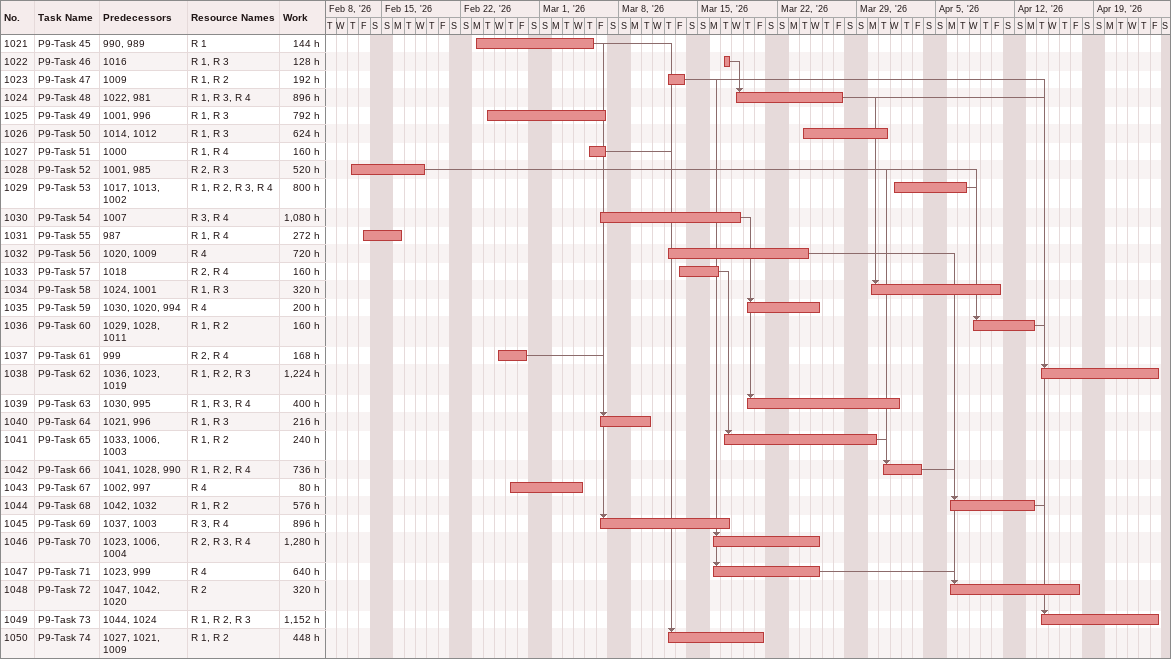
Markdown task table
| ID | Task | Start | Finish | Predecessors | Resources | Work (h) |
|---|---|---|---|---|---|---|
| 1021 | P9-Task 45 | 2026-02-23 | 2026-03-05 | 990, 989 | R 1 | 144 |
| 1022 | P9-Task 46 | 2026-03-17 | 2026-03-17 | 1016 | R 1, R 3 | 128 |
| 1023 | P9-Task 47 | 2026-03-12 | 2026-03-13 | 1009 | R 1, R 2 | 192 |
| 1024 | P9-Task 48 | 2026-03-18 | 2026-03-27 | 1022, 981 | R 1, R 3, R 4 | 896 |
| 1025 | P9-Task 49 | 2026-02-24 | 2026-03-06 | 1001, 996 | R 1, R 3 | 792 |
| 1026 | P9-Task 50 | 2026-03-24 | 2026-03-31 | 1014, 1012 | R 1, R 3 | 624 |
| 1027 | P9-Task 51 | 2026-03-05 | 2026-03-06 | 1000 | R 1, R 4 | 160 |
| 1028 | P9-Task 52 | 2026-02-12 | 2026-02-18 | 1001, 985 | R 2, R 3 | 520 |
| 1029 | P9-Task 53 | 2026-04-01 | 2026-04-07 | 1017, 1013, 1002 | R 1, R 2, R 3, R 4 | 800 |
| 1030 | P9-Task 54 | 2026-03-06 | 2026-03-18 | 1007 | R 3, R 4 | 1080 |
| 1031 | P9-Task 55 | 2026-02-13 | 2026-02-16 | 987 | R 1, R 4 | 272 |
| 1032 | P9-Task 56 | 2026-03-12 | 2026-03-24 | 1020, 1009 | R 4 | 720 |
| 1033 | P9-Task 57 | 2026-03-13 | 2026-03-16 | 1018 | R 2, R 4 | 160 |
| 1034 | P9-Task 58 | 2026-03-30 | 2026-04-10 | 1024, 1001 | R 1, R 3 | 320 |
| 1035 | P9-Task 59 | 2026-03-19 | 2026-03-25 | 1030, 1020, 994 | R 4 | 200 |
| 1036 | P9-Task 60 | 2026-04-08 | 2026-04-13 | 1029, 1028, 1011 | R 1, R 2 | 160 |
| 1037 | P9-Task 61 | 2026-02-25 | 2026-02-27 | 999 | R 2, R 4 | 168 |
| 1038 | P9-Task 62 | 2026-04-14 | 2026-04-24 | 1036, 1023, 1019 | R 1, R 2, R 3 | 1224 |
| 1039 | P9-Task 63 | 2026-03-19 | 2026-04-01 | 1030, 995 | R 1, R 3, R 4 | 400 |
| 1040 | P9-Task 64 | 2026-03-06 | 2026-03-10 | 1021, 996 | R 1, R 3 | 216 |
| 1041 | P9-Task 65 | 2026-03-17 | 2026-03-30 | 1033, 1006, 1003 | R 1, R 2 | 240 |
| 1042 | P9-Task 66 | 2026-03-31 | 2026-04-03 | 1041, 1028, 990 | R 1, R 2, R 4 | 736 |
| 1043 | P9-Task 67 | 2026-02-26 | 2026-03-04 | 1002, 997 | R 4 | 80 |
| 1044 | P9-Task 68 | 2026-04-06 | 2026-04-13 | 1042, 1032 | R 1, R 2 | 576 |
| 1045 | P9-Task 69 | 2026-03-06 | 2026-03-17 | 1037, 1003 | R 3, R 4 | 896 |
| 1046 | P9-Task 70 | 2026-03-16 | 2026-03-25 | 1023, 1006, 1004 | R 2, R 3, R 4 | 1280 |
| 1047 | P9-Task 71 | 2026-03-16 | 2026-03-25 | 1023, 999 | R 4 | 640 |
| 1048 | P9-Task 72 | 2026-04-06 | 2026-04-17 | 1047, 1042, 1020 | R 2 | 320 |
| 1049 | P9-Task 73 | 2026-04-14 | 2026-04-24 | 1044, 1024 | R 1, R 2, R 3 | 1152 |
| 1050 | P9-Task 74 | 2026-03-12 | 2026-03-20 | 1027, 1021, 1009 | R 1, R 2 | 448 |
